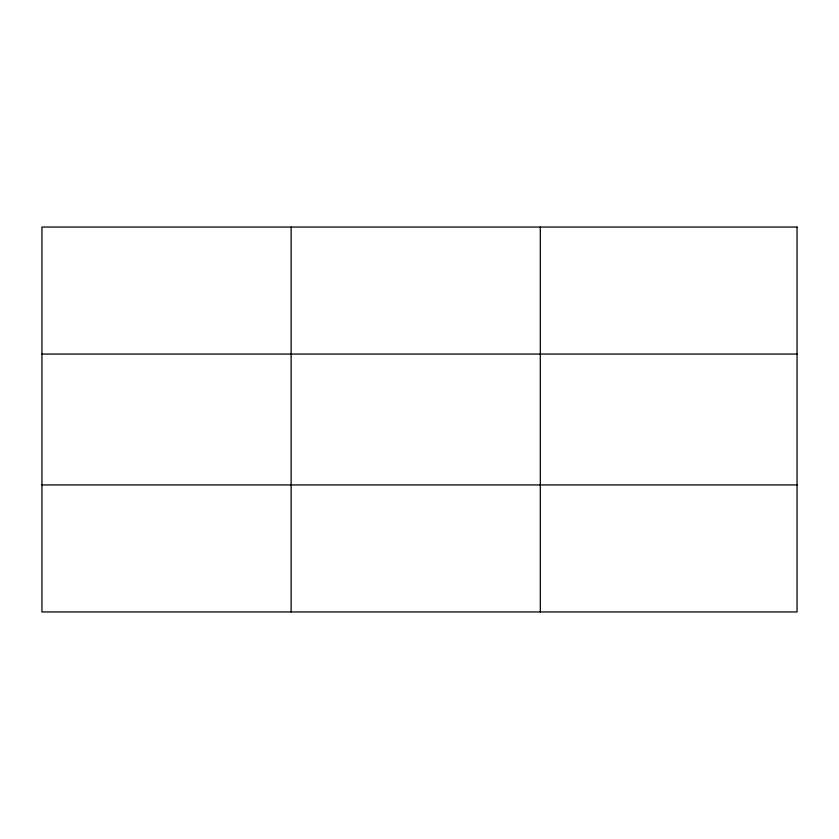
<?xml version="1.0" encoding="UTF-8"?>
<svg xmlns="http://www.w3.org/2000/svg" width="839" height="839" viewBox="0 0 839 839"><rect width="100%" height="100%" fill="white"/><g stroke="black" fill="none" stroke-linecap="round" stroke-linejoin="round"><path stroke-width="1.26" d="M291.133 227.054L291.133 611.946M540.316 227.054L540.316 611.946M41.95 354.068L797.05 354.068M41.95 484.932L797.05 484.932M797.05 227.054L797.05 611.946L41.95 611.946L41.95 227.054L797.05 227.054"/></g></svg>
